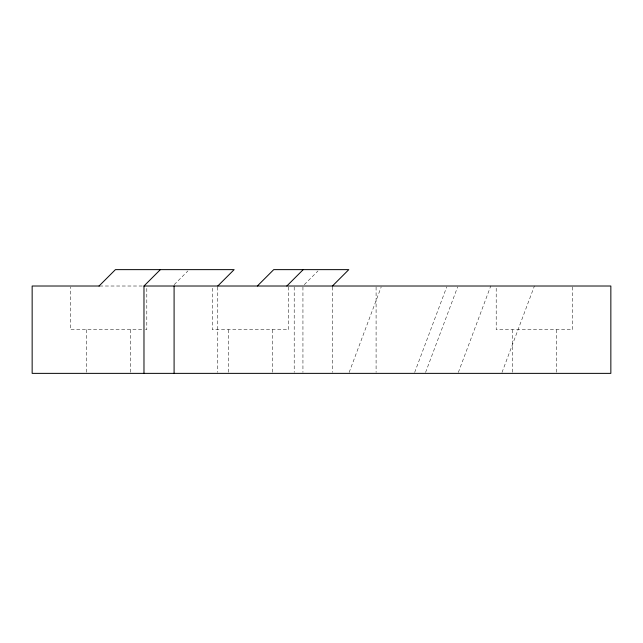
<?xml version="1.0" encoding="UTF-8"?>
<svg xmlns="http://www.w3.org/2000/svg" width="643" height="643" viewBox="0 0 643 643"><rect width="100%" height="100%" fill="white"/><g stroke="black" fill="none" stroke-linecap="round" stroke-linejoin="round"><path stroke-width="0.48" stroke-dasharray="3.21 2.41" d="M349.149 372.426L381.203 286.955M414.663 372.426L446.716 286.955M425.578 372.426L457.631 286.955M458.338 372.426L490.746 286.014M502.014 372.426L534.421 286.014M174.205 284.648L187.852 271M304.3 284.648L317.947 271M99.681 286.014L144.538 286.014M141.677 329.69L70.368 329.69L70.368 287.003M145.495 329.69L146.797 329.69L146.797 287.003M572.632 287.003L572.632 329.69L496.203 329.69L496.203 287.003M556.259 329.69L556.259 373.366M512.584 329.69L512.584 373.366M376.091 287.019L376.091 372.361M332.415 287.019L332.415 372.361M302.941 287.019L302.941 372.361M294.205 287.019L294.205 372.361M288.747 287.003L288.747 329.69L212.311 329.69L212.311 287.003M272.367 329.69L272.367 373.366M228.691 329.69L228.691 373.366M217.768 287.019L217.768 372.361M130.416 329.69L130.416 373.366M86.741 329.69L86.741 373.366"/><path stroke-width="0.96" d="M99.046 286.014L115.427 269.634L234.148 269.634L217.768 286.014M143.976 373.366L143.976 286.014L160.356 269.634M257.337 286.014L273.717 269.634L348.795 269.634L332.415 286.014M286.818 286.014L303.199 269.634M99.464 286.014L32.15 286.014L32.15 373.366L610.85 373.366L610.85 286.014L143.976 286.014M174.092 286.014L174.092 373.366"/></g></svg>
